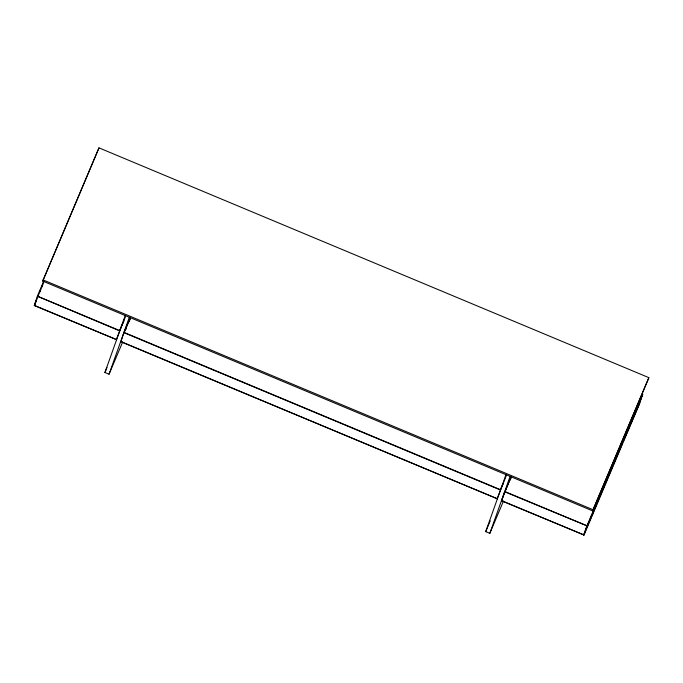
<?xml version="1.0" encoding="UTF-8"?>
<svg xmlns="http://www.w3.org/2000/svg" width="683" height="683" viewBox="0 0 683 683"><rect width="100%" height="100%" fill="white"/><g stroke="black" fill="none" stroke-linecap="round" stroke-linejoin="round"><path stroke-width="1.02" d="M42.722 281.08L98.984 147.869L648.85 377.648L648.44 378.792L592.588 510.858L42.722 281.08L98.984 147.869M122.701 341.935L109.049 374.216L104.926 372.5L125.202 315.546M109.049 374.216L129.326 317.271M503.482 501.057L489.831 533.346L485.707 531.622L505.983 474.668M489.831 533.346L510.107 476.392M612.771 466.233L583.632 535.13L586.979 525.773L642.694 394.048L639.647 403.448L584.016 534.985L501.698 500.895L504.387 492.494M592.588 510.858L648.85 377.648M639.484 403.064L642.694 394.048M43.592 281.456L37.36 296.183L34.312 305.583L116.631 339.664L35.371 305.796M43.891 281.498L34.312 305.583L36.643 299.308M39.546 292.444L40.792 289.498M41.62 287.534L42.867 284.589M34.816 304.413L36.062 301.468M125.407 316.716L116.323 339.63M119.841 330.649L37.36 296.183L119.457 330.794L123.99 320.831M104.926 372.5L106.992 367.608M121.984 341.995L497.412 498.795L120.917 341.773L123.964 332.373L130.197 317.646M130.496 317.689L124.127 332.749L500.238 489.924L503.115 483.88M125.732 329.616L126.568 327.652M129.053 321.761L130.299 318.816M506.607 474.856L497.113 498.752M485.707 531.622L490.257 520.856M501.535 500.511L510.978 476.768M511.277 476.811L504.908 491.871L587.226 525.961L642.609 394.236M510.252 479.901L511.08 477.938M613.607 464.269L622.324 443.651M623.152 441.688L639.647 403.448M123.964 332.373L500.622 489.771M504.746 491.495L586.979 525.773L584.016 534.985L501.783 500.707M43.131 279.936L592.998 509.714"/></g></svg>
